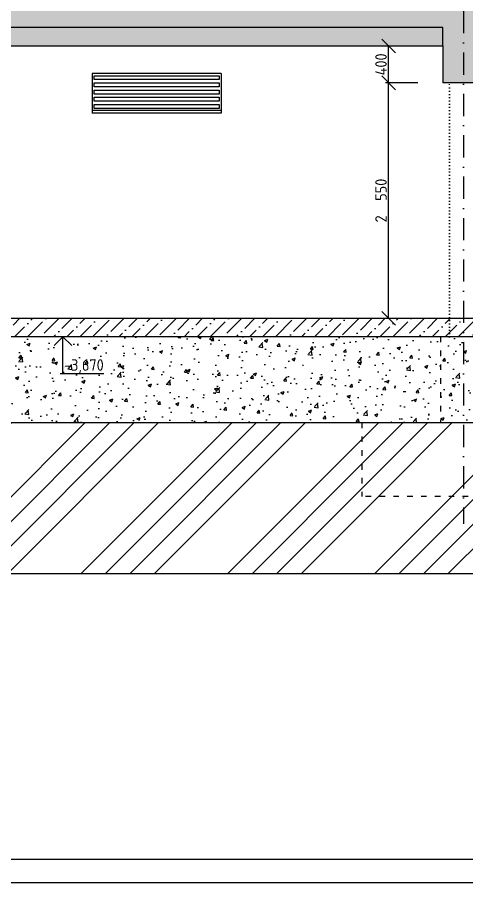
# Model space of a CAD drawing. Extents: x 3792242 to 5145247, y -1546315 to -1031918.
# Drawn here: x 4024187 to 4029057, y -1511714 to -1502340 of the extents above; entities that cross this region are included whole.
import ezdxf

# ---------------------------------------------------------------- set-up
doc = ezdxf.new("R2010")
doc.units = 0
doc.header["$MEASUREMENT"] = 0
for name, pattern in [('ACAD_ISO03W100', [30, 12, -18]), ('ACAD_ISO07W100', [3.5, 0.5, -3]), ('BODKOCIARKOVANA_3', [5.6, 3, -1.3, 0, -1.3])]:
    doc.linetypes.add(name, pattern=pattern)
doc.layers.get('0').update_dxf_attribs({"linetype": 'CONTINUOUS'})
doc.layers.get('Defpoints').update_dxf_attribs({"color": 61, "linetype": 'CONTINUOUS'})
for name, color, linetype in [('KÓTY', 4, 'CONTINUOUS'), ('MÚRY', 1, 'CONTINUOUS'), ('osi', 253, 'CONTINUOUS'), ('TENKÁ', 7, 'CONTINUOUS'), ('ŠRAFY', 82, 'CONTINUOUS'), ('šrafy-múry', 8, 'CONTINUOUS')]:
    doc.layers.add(name, color=color, linetype=linetype)
doc.styles.add('STYLE1', font='isocp.shx')
doc.dimstyles.new('STANDARD-50', dxfattribs={"dimtxt": 125, "dimasz": 150, "dimexe": 10, "dimexo": 200, "dimgap": 20, "dimtad": 1, "dimdsep": 46, "dimlunit": 6, "dimtxsty": 'STYLE1', "dimblk1": 'OBLIQUE', "dimblk2": 'OBLIQUE', "dimsah": 1, "dimcen": 2.5, "dimse1": 1, "dimse2": 1, "dimadec": 0, "dimazin": 0, "dimtfac": 1, "dimtmove": 1, "dimatfit": 3, "dimldrblk": 'OBLIQUE', "dimfxl": 1, "dimtolj": 1, "dimtzin": 0, "dimarcsym": 0})
pattern_1 = [(50, (-13299465.4, 623840.9), (358.6300913, -31.3760675), [37.5, -412.5]), (355, (-13299465.4, 623840.9), (-69.375667, 376.096067), [30, -330]), (100.4514445, (-13299435.52, 623838.27), (289.2544234, 344.7199955), [31.870096, -350.571056]), (46.1842, (-13299465.4, 623940.9), (533.620665, -82.75964), [56.25, -618.75]), (96.6356355, (-13299420.94, 623934), (467.330973, 487.0593), [47.805171, -525.85688]), (351.184164, (-13299465.4, 623940.9), (467.330973, 487.0593), [45, -495]), (21, (-13299415.4, 623915.9), (298.453526, -201.3094453), [37.5, -412.5]), (326, (-13299415.4, 623915.9), (121.657666, 362.5750225), [30, -330]), (71.4514447, (-13299390.53, 623899.1), (420.1111884, 161.2655764), [31.870095, -350.571056]), (37.5, (-13299465.4, 623840.89), (6.0799277, 166.4469269), [0, -326, 0, -335, 0, -331.25]), (7.5, (-13299465.4, 623840.89), (131.5347687, 197.205856), [0, -191, 0, -318.5, 0, -126.25]), (327.5, (-13299576.9, 623840.89), (266.9112181, -11.2774359), [0, -125, 0, -390, 0, -517.5]), (317.5, (-13299626.9, 623840.89), (291.5930847, 50.0524912), [0, -162.5, 0, -259, 0, -367.5])]
pattern_2 = [(45, (-1113810.5, 33513.7), (-795.49513, 795.49513), []), (45, (-1113545.3, 33513.7), (-795.49513, 795.49513), []), (45, (-1113280.1, 33513.7), (-795.49513, 795.49513), []), (45, (-1113015, 33513.7), (-795.49513, 795.49513), [])]

# ---------------------------------------------------------------- blocks, each defined once
blk = doc.blocks.new('_OBLIQUE')
at = {"color": 0, "linetype": 'ByBlock'}
blk.add_line((-0.5, -0.5), (0.5, 0.5), dxfattribs=at)
blk = doc.blocks.new('*D39934')
at = {"layer": 'Defpoints', "color": 0}
for p in [(4027193.5, -1503050.1), (4028211, -1503050.1), (4027193.5, -1505600.1)]:
    blk.add_point(p, dxfattribs=at)
at = {"layer": 'KÓTY', "color": 0, "lineweight": -2, "ltscale": 0.25}
blk.add_line((4028211, -1505600.1), (4028211, -1503050.1), dxfattribs=at)
at = {"layer": 'KÓTY', "color": 0, "linetype": 'ByBlock', "lineweight": -2, "xscale": 150, "yscale": 150, "zscale": 150}
for p, rotation in [((4028211, -1503050.1), 90), ((4028211, -1505600.1), 270)]:
    blk.add_blockref('_OBLIQUE', p, dxfattribs=dict(at, rotation=rotation))
at = {"layer": 'KÓTY', "color": 0, "insert": (4028128.5, -1504325.1), "char_height": 125, "attachment_point": 5, "rotation": 90, "style": 'STYLE1'}
blk.add_mtext('\\A1;2ﾠ550', dxfattribs=at)
blk = doc.blocks.new('*D39935')
at = {"layer": 'Defpoints', "color": 0}
for p in [(4028211, -1502650.1), (4028211, -1502650.1), (4028211, -1503050.1)]:
    blk.add_point(p, dxfattribs=at)
at = {"layer": 'KÓTY', "color": 0, "lineweight": -2, "ltscale": 0.25}
blk.add_line((4028211, -1503050.1), (4028211, -1502650.1), dxfattribs=at)
at = {"layer": 'KÓTY', "color": 0, "linetype": 'ByBlock', "lineweight": -2, "xscale": 150, "yscale": 150, "zscale": 150}
for p, rotation in [((4028211, -1502650.1), 90), ((4028211, -1503050.1), 270)]:
    blk.add_blockref('_OBLIQUE', p, dxfattribs=dict(at, rotation=rotation))
at = {"layer": 'KÓTY', "color": 0, "insert": (4028128.5, -1502850.1), "char_height": 125, "attachment_point": 5, "rotation": 90, "style": 'STYLE1'}
blk.add_mtext('\\A1;400', dxfattribs=at)

msp = doc.modelspace()

# ---------------------------------------------------------------- hatches: boundary and pattern name
at = {"layer": 'ŠRAFY'}
h = msp.add_hatch(dxfattribs=at)
h.set_pattern_fill('HEX', color=256, scale=250)
h.set_pattern_definition([(0, (-1667870.456, 8090.66), (0, 54.12658774), [31.25, -62.5]), (120, (-1667870.456, 8090.66), (-46.875, -27.06329387), [31.25, -62.5]), (60, (-1667839.206, 8090.66), (-46.875, 27.06329387), [31.25, -62.5])])
h.paths.add_polyline_path([(4022532.044, -1502450.108), (4022532.044, -1502650.108), (4028797.044, -1502650.108), (4028797.044, -1502450.108)])
h.paths.add_polyline_path([(4022634.544, -1502739.637), (4022634.544, -1502452.039), (4022884.544, -1502452.039), (4022884.544, -1502739.637)], flags=9)
at = {"layer": 'ŠRAFY', "ltscale": 0.25}
h = msp.add_hatch(dxfattribs=at)
h.set_pattern_fill('ANSI34', color=256, scale=1500)
h.set_pattern_definition(pattern_2)
h.paths.add_polyline_path([(4034272.044, -1506730.108), (4034272.044, -1507530.108), (4032072.044, -1507530.108), (4032072.044, -1506730.108), (4030122.044, -1506730.108), (4030122.044, -1507530.108), (4027922.044, -1507530.108), (4027922.044, -1506730.108), (4022932.044, -1506730.108), (4022932.044, -1507530.108), (4021732.044, -1507530.108), (4020482.044, -1507530.108), (4020482.044, -1507130.108), (4020392.044, -1507130.108), (4018892.044, -1507130.108), (4017692.044, -1507130.108), (4017692.044, -1506330.108), (4016192.044, -1506330.108), (4016192.044, -1507130.108), (4015392.044, -1507130.108), (4015392.044, -1506330.108), (4010177.044, -1506330.108), (4010177.044, -1507130.108), (4007777.044, -1507130.108), (4007777.044, -1506330.108), (4003312.044, -1506330.108), (4003312.044, -1507130.108), (4001112.044, -1507130.108), (4001112.044, -1506330.108), (3996122.044, -1506330.108), (3996122.044, -1507130.108), (3994922.044, -1507130.108), (3994922.044, -1506330.108), (3993582.044, -1506330.108), (3993582.044, -1507130.108), (3992082.044, -1507130.108), (3990882.044, -1507130.108), (3990882.044, -1506330.108), (3989382.044, -1506330.108), (3989382.044, -1507130.108), (3988582.044, -1507130.108), (3988582.044, -1506330.108), (3983322.044, -1506330.108), (3983322.044, -1507130.108), (3981322.044, -1507130.108), (3981322.044, -1506330.108), (3979994.138, -1504030.108), (3979452.044, -1504030.108), (3979452.044, -1508364.838), (4044082.044, -1508364.838), (4044082.044, -1505550.108), (4043853.317, -1505550.108), (4043172.044, -1506730.108), (4043172.044, -1507530.108), (4041372.044, -1507530.108), (4041372.044, -1506730.108), (4040312.044, -1506730.108), (4040312.044, -1507530.108), (4038812.044, -1507530.108), (4037612.044, -1507530.108), (4037612.044, -1506730.108), (4036112.044, -1506730.108), (4036112.044, -1507530.108), (4035312.044, -1507530.108), (4035312.044, -1506730.108)])
h.paths.add_polyline_path([(3989857.433, -1506640.038), (3990363.781, -1506640.038), (3990363.781, -1506840.087), (3989857.433, -1506840.087)], flags=24)
h.paths.add_polyline_path([(3986257.346, -1506248.667), (3986764.145, -1506248.667), (3986764.145, -1506448.782), (3986257.346, -1506448.782)], flags=24)
h.paths.add_polyline_path([(3989521.044, -1506873.907), (3989521.044, -1506586.309), (3989771.044, -1506586.309), (3989771.044, -1506873.907)], flags=24)
h.paths.add_polyline_path([(4023429.933, -1506955.038), (4023948.781, -1506955.038), (4023948.781, -1507155.087), (4023429.933, -1507155.087)], flags=24)
h.paths.add_polyline_path([(4023077.544, -1507273.907), (4023077.544, -1506986.309), (4023327.544, -1506986.309), (4023327.544, -1507273.907)], flags=24)
h.paths.add_polyline_path([(4040144.933, -1506955.038), (4040663.781, -1506955.038), (4040663.781, -1507155.087), (4040144.933, -1507155.087)], flags=24)
h.paths.add_polyline_path([(4040710.544, -1507273.907), (4040710.544, -1506986.309), (4040960.544, -1506986.309), (4040960.544, -1507273.907)], flags=24)
h.paths.add_polyline_path([(4014235.433, -1506640.038), (4014741.781, -1506640.038), (4014741.781, -1506840.087), (4014235.433, -1506840.087)], flags=24)
h.paths.add_polyline_path([(3996603.933, -1506640.038), (3997110.281, -1506640.038), (3997110.281, -1506840.087), (3996603.933, -1506840.087)], flags=24)
h.paths.add_polyline_path([(3996267.544, -1506873.907), (3996267.544, -1506586.309), (3996517.544, -1506586.309), (3996517.544, -1506873.907)], flags=24)
h.paths.add_polyline_path([(4015047.044, -1506873.907), (4015047.044, -1506586.309), (4015297.044, -1506586.309), (4015297.044, -1506873.907)], flags=24)
h.paths.add_polyline_path([(4016667.433, -1506640.038), (4017173.781, -1506640.038), (4017173.781, -1506840.087), (4016667.433, -1506840.087)], flags=24)
h.paths.add_polyline_path([(4016331.044, -1506873.907), (4016331.044, -1506586.309), (4016581.044, -1506586.309), (4016581.044, -1506873.907)], flags=24)
h.paths.add_polyline_path([(3984010.044, -1506873.907), (3984010.044, -1506586.309), (3984260.044, -1506586.309), (3984260.044, -1506873.907)], flags=24)
h.paths.add_polyline_path([(3984346.433, -1506640.038), (3984852.781, -1506640.038), (3984852.781, -1506840.087), (3984346.433, -1506840.087)], flags=24)
h.paths.add_polyline_path([(3984586.386, -1506466.733), (3985105.235, -1506466.733), (3985105.235, -1506666.782), (3984586.386, -1506666.782)], flags=24)
h.paths.add_polyline_path([(4036574.433, -1507019.038), (4037093.281, -1507019.038), (4037093.281, -1507219.087), (4036574.433, -1507219.087)], flags=24)
h.paths.add_polyline_path([(4036251.044, -1507273.907), (4036251.044, -1506986.309), (4036501.044, -1506986.309), (4036501.044, -1507273.907)], flags=24)
h = msp.add_hatch(dxfattribs=at)
h.set_pattern_fill('AR-CONC', color=256, scale=50)
h.set_pattern_definition(pattern_1)
h.paths.add_polyline_path([(4028772.044, -1506730.108), (4028772.044, -1505800.108), (4022532.044, -1505800.108), (4022532.044, -1506730.108), (4022932.044, -1506730.108)])
h.paths.add_polyline_path([(4023435.886, -1506148.733), (4023954.735, -1506148.733), (4023954.735, -1506348.782), (4023435.886, -1506348.782)], flags=24)
h.paths.add_polyline_path([(4024680.386, -1506018.733), (4025186.735, -1506018.733), (4025186.735, -1506218.782), (4024680.386, -1506218.782)], flags=24)
h = msp.add_hatch(dxfattribs=at)
h.set_pattern_fill('AR-CONC', color=256, scale=50)
h.set_pattern_definition(pattern_1)
h.paths.add_polyline_path([(4028772.044, -1506730.108), (4029272.044, -1506730.108), (4029272.044, -1505800.108), (4029172.044, -1505800.108), (4028872.044, -1505800.108), (4028772.044, -1505800.108)])
h = msp.add_hatch(dxfattribs=at)
h.set_pattern_fill('ANSI34', color=256, scale=1500)
h.set_pattern_definition(pattern_2)
h.paths.add_polyline_path([(4027922.044, -1507530.108), (4030122.044, -1507530.108), (4030122.044, -1506730.108), (4029272.044, -1506730.108), (4028772.044, -1506730.108), (4027922.044, -1506730.108)])
at = {"layer": 'šrafy-múry'}
h = msp.add_hatch(dxfattribs=at)
h.set_pattern_fill('ANSI36', color=253, scale=800, angle=360)
h.set_pattern_definition([(45, (139723.04, 33513.66), (53.0330086, 194.4543648), [250, -50, 0, -50])])
h.paths.add_polyline_path([(4018192.044, -1502230.108), (4018192.044, -1502700.108), (4018392.044, -1502700.108), (4018392.044, -1502450.108), (4019992.044, -1502450.108), (4020062.044, -1502450.108), (4020192.044, -1502450.108), (4022232.044, -1502450.108), (4022232.044, -1502630.108), (4022532.044, -1502630.108), (4022532.044, -1502450.108), (4028797.044, -1502450.108), (4028797.044, -1502650.108), (4028797.044, -1503050.108), (4028872.044, -1503050.108), (4029172.044, -1503050.108), (4029247.044, -1503050.108), (4029247.044, -1502650.108), (4029247.044, -1502450.108), (4035512.044, -1502450.108), (4035512.044, -1502630.108), (4035812.044, -1502630.108), (4035812.044, -1502498.049), (4035812.044, -1502483.049), (4035812.044, -1502230.108), (4035512.044, -1502230.108), (4032302.044, -1502230.108), (4032187.044, -1502230.108), (4029172.044, -1502230.108), (4028872.044, -1502230.108), (4025722.044, -1502230.108), (4025607.044, -1502230.108), (4022532.044, -1502230.108), (4022232.044, -1502230.108)])
h.paths.add_polyline_path([(4034776.544, -1502620.657), (4034776.544, -1502358.059), (4035026.544, -1502358.059), (4035026.544, -1502620.657)], flags=24)
h.paths.add_polyline_path([(4022653.544, -1502419.137), (4022653.544, -1502131.539), (4022903.544, -1502131.539), (4022903.544, -1502419.137)], flags=9)
h.paths.add_polyline_path([(4029352.544, -1502419.137), (4029352.544, -1502131.539), (4029602.544, -1502131.539), (4029602.544, -1502419.137)], flags=9)
h.paths.add_polyline_path([(4034776.544, -1502433.157), (4034776.544, -1502145.559), (4035026.544, -1502145.559), (4035026.544, -1502433.157)], flags=9)
h = msp.add_hatch(dxfattribs=at)
h.set_pattern_fill('ANSI36', color=253, scale=800, angle=360)
h.set_pattern_definition([(45, (73093.04, 33113.66), (53.0330086, 194.4543648), [250, -50, 0, -50])])
h.paths.add_polyline_path([(4035512.044, -1505800.108), (4035512.044, -1505600.108), (4022532.044, -1505600.108), (4022532.044, -1505800.108), (4024681.044, -1505800.108), (4028772.044, -1505800.108), (4029272.044, -1505800.108), (4032672.044, -1505800.108), (4033672.044, -1505800.108)])

# ---------------------------------------------------------------- linework, layer by layer
at = {"color": 253}
msp.add_line((4022932.044, -1506730.108), (4035312.044, -1506730.108), dxfattribs=at)
at = {"layer": 'Defpoints'}
msp.add_line((3979452.044, -1508364.838), (4044082.044, -1508364.838), dxfattribs=at)
at = {"layer": 'KÓTY', "ltscale": 0.25}
msp.add_line((4028526.446, -1503050.108), (4028176.446, -1503050.108), dxfattribs=at)
at = {"layer": 'MÚRY'}
for p, q in [((4022532.044, -1502650.108), (4028797.044, -1502650.108)), ((4028797.044, -1502650.108), (4028797.044, -1503050.108)), ((4028797.044, -1502650.108), (4028797.044, -1503050.108)), ((4029247.044, -1503050.108), (4028797.044, -1503050.108)), ((4022532.044, -1505600.108), (4035512.044, -1505600.108))]:
    msp.add_line(p, q, dxfattribs=at)
at = {"layer": 'osi', "linetype": 'BODKOCIARKOVANA_3', "ltscale": 80}
msp.add_line((4029022.044, -1487486.244), (4029022.044, -1507826.838), dxfattribs=at)
at = {"layer": 'TENKÁ'}
for p, q in [((4028797.044, -1502450.108), (4022532.044, -1502450.108)), ((4028797.044, -1502650.108), (4028797.044, -1502450.108)), ((4035512.044, -1505800.108), (4022532.044, -1505800.108))]:
    msp.add_line(p, q, dxfattribs=at)
at = {"layer": 'TENKÁ', "color": 8, "ltscale": 5}
for p, q in [((4024997.044, -1502950.108), (4024997.044, -1503380.108)), ((4026397.044, -1502950.108), (4026397.044, -1503380.108))]:
    msp.add_line(p, q, dxfattribs=at)
at = {"layer": 'TENKÁ', "color": 8}
for p, q in [((4026397.044, -1502950.108), (4024997.044, -1502950.108)), ((4026397.044, -1503350.108), (4024997.044, -1503350.108))]:
    msp.add_line(p, q, dxfattribs=at)
at = {"layer": 'TENKÁ', "linetype": 'ACAD_ISO07W100', "ltscale": 10}
msp.add_line((4028872.044, -1505800.108), (4028872.044, -1503050.108), dxfattribs=at)
at = {"layer": 'TENKÁ', "color": 8, "ltscale": 0.25}
msp.add_line((4026397.044, -1503380.108), (4024997.044, -1503380.108), dxfattribs=at)
at = {"layer": 'TENKÁ', "linetype": 'ByBlock', "ltscale": 0.25}
for p, q in [((4024681.044, -1505800.108), (4024585.584, -1505895.568)), ((4024681.044, -1505800.108), (4024776.503, -1505895.568)), ((4024681.044, -1506200.108), (4024681.044, -1505800.108)), ((4025125.348, -1506200.108), (4024651.45, -1506200.108))]:
    msp.add_line(p, q, dxfattribs=at)
at = {"layer": 'TENKÁ', "linetype": 'ACAD_ISO03W100', "ltscale": 5}
for p, q in [((4028772.044, -1505800.108), (4028772.044, -1506730.108)), ((4027922.044, -1506730.108), (4027922.044, -1507530.108)), ((4030122.044, -1507530.108), (4027922.044, -1507530.108))]:
    msp.add_line(p, q, dxfattribs=at)
at = {"layer": 'TENKÁ', "color": 7}
for p, q in [((4054582.044, -1511463.552), (3979254.385, -1511463.552)), ((4054832.044, -1511713.552), (3979004.385, -1511713.552))]:
    msp.add_line(p, q, dxfattribs=at)
at = {"layer": 'TENKÁ', "color": 8}
for points in [[(4025019.044, -1502972.858), (4026375.044, -1502972.858), (4026375.044, -1503015.358), (4025019.044, -1503015.358)], [(4025019.044, -1503050.858), (4026375.044, -1503050.858), (4026375.044, -1503093.358), (4025019.044, -1503093.358)], [(4025019.044, -1503128.858), (4026375.044, -1503128.858), (4026375.044, -1503171.358), (4025019.044, -1503171.358)], [(4025019.044, -1503206.858), (4026375.044, -1503206.858), (4026375.044, -1503249.358), (4025019.044, -1503249.358)], [(4025019.044, -1503284.858), (4026375.044, -1503284.858), (4026375.044, -1503327.358), (4025019.044, -1503327.358)]]:
    msp.add_lwpolyline(points, close=True, dxfattribs=at)

# ---------------------------------------------------------------- texts
at = {"layer": 'TENKÁ', "ltscale": 0.25, "style": 'STYLE1'}
msp.add_text('-3,670', height=125, dxfattribs=at).set_placement((4024692.886, -1506168.782))

# ---------------------------------------------------------------- dimensions: what is measured, and where the dimension line sits
at = {"layer": 'KÓTY', "ltscale": 0.25}
for base, p1, p2, picture, middle in [((4028211.044, -1502650.108), (4028211.044, -1503050.108), (4028211.044, -1502650.108), '*D39935', (4028128.544, -1502850.108)), ((4028211.044, -1503050.108), (4027193.544, -1505600.108), (4027193.544, -1503050.108), '*D39934', (4028128.501, -1504325.108))]:
    dim = msp.add_linear_dim(base=base, p1=p1, p2=p2, angle=90, dimstyle='STANDARD-50', override={"dimtxsty": 'STYLE1', "dimldrblk": 'OBLIQUE'}, dxfattribs=at)
    dim.commit()
    dim.dimension.update_dxf_attribs({"geometry": picture, "text_midpoint": middle})

doc.saveas('drawing.dxf')
